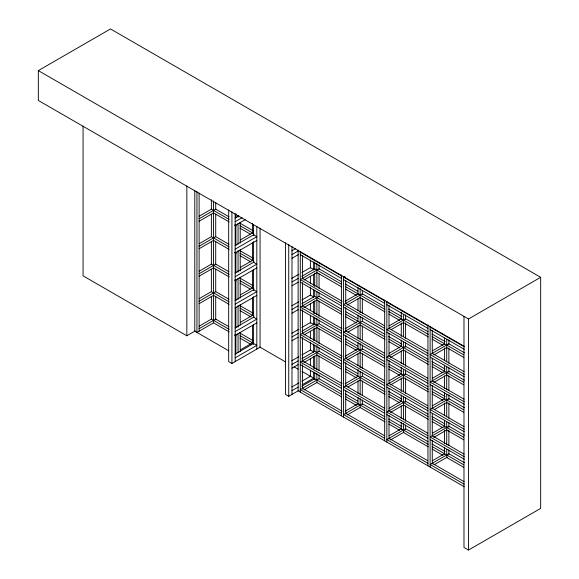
<?xml version="1.0" encoding="UTF-8"?>
<svg xmlns="http://www.w3.org/2000/svg" width="579" height="579" viewBox="0 0 579 579"><rect width="100%" height="100%" fill="white"/><g stroke="black" fill="none" stroke-linecap="round" stroke-linejoin="round"><path stroke-width="0.87" d="M463.982 346.191L38.33 100.449L38.33 70.616L110.495 28.95L540.67 277.312L540.67 508.384L468.505 550.05L463.982 547.437L463.982 316.358M199.227 216.206L211.378 209.185L229.125 219.419M199.111 218.768L215.714 209.171L228.951 216.821M199.111 221.25L213.542 212.92L229.125 221.916M235.016 218.037L238.881 215.808M235.168 221.699L242.131 217.682M199.227 243.687L211.378 236.666L229.125 246.9M199.111 246.256L215.714 236.659L228.951 244.302M235.168 225.477L245.221 219.673M199.111 248.738L213.542 240.408L229.125 249.397M240.336 239.938L252.487 232.924M235.016 245.51L253.899 234.611M235.168 249.173L256.823 236.673L253.573 234.799M199.227 271.175L211.378 264.154L229.125 274.366M199.111 273.737L215.714 264.125L228.951 271.768M235.168 252.951L256.823 240.451M199.111 276.205L213.542 267.874L229.125 276.863M240.336 267.418L252.487 260.405M235.016 272.991L253.899 262.092M235.168 276.653L256.823 264.154L253.573 262.28M199.227 298.641L211.378 291.621L229.125 301.847M199.111 301.203L215.714 291.606L228.951 299.249M235.168 280.395L256.823 267.896M199.111 303.685L213.542 295.355L229.125 304.351M291.838 250.845L295.703 248.608M291.99 254.507L298.178 250.931M291.99 258.285L298.178 254.709M240.336 294.906L252.487 287.886M235.016 300.479L253.899 289.58M235.168 304.141L256.823 291.642L253.573 289.761M199.227 326.122L211.378 319.109L229.125 329.35M83.072 126.056L83.072 275.857L186.843 335.769L195.239 330.927M199.111 328.691L215.714 319.109L228.951 326.751M235.168 307.905L256.823 295.406M229.125 331.847L213.542 322.858L196.947 332.44L196.947 191.656M291.838 278.318L298.793 274.301M301.883 272.514L310.395 267.599L313.637 269.474M291.99 281.973L298.178 278.405M301.811 276.306L314.723 268.851L341.704 284.398M291.99 285.751L298.178 282.183M303.975 280.041L316.887 272.586L341.704 286.916M240.336 322.373L252.487 315.352M235.016 327.946L253.899 317.046M235.168 331.608L256.823 319.109L253.573 317.227M235.168 335.371L256.823 322.872M291.838 305.799L298.793 301.782M301.883 299.994L310.395 295.08L313.637 296.955M345.004 276.292L343.564 277.124L384.673 300.856M291.99 309.461L298.178 305.886M301.811 303.787L314.723 296.332L341.704 311.878M341.545 309.287L319.051 296.303L300.291 307.116L341.4 330.848M291.99 313.203L298.178 309.627M303.975 307.529L316.887 300.067L341.704 314.397M240.336 349.861L252.487 342.84M235.016 354.189L253.573 343.477M235.168 357.851L256.823 345.352L240.024 335.646M228.676 209.982L228.676 361.586L231.926 363.46L260.065 347.212L260.065 228.09M345.084 301.29L357.996 293.835M291.838 333.28L298.793 329.263M301.883 327.482L310.395 322.568L313.637 324.443M291.99 336.942L298.178 333.374M301.811 331.275L314.723 323.82L341.704 339.345M347.248 305.024L360.16 297.57L384.984 311.9M291.99 340.705L298.178 337.137M303.975 334.995L316.887 327.533L341.704 341.863M345.084 328.771L357.996 321.316L360.16 322.568M291.838 360.746L298.793 356.729M301.883 354.949L310.395 350.034L313.637 351.909M291.99 364.408L298.178 360.84M301.811 358.741L314.723 351.287L341.704 366.833M348.008 332.071L360.16 325.051L384.984 339.381M291.99 368.179L298.178 364.604M303.975 362.476L316.887 355.021L341.704 369.351M389.117 325.839L401.269 318.819M291.838 386.989L298.793 382.972M301.883 381.192L310.395 376.278L313.637 378.152L302.043 384.847M345.084 356.259L357.996 348.804M391.281 329.567L403.433 322.554L428.257 336.884M384.818 361.737L362.324 348.753L343.564 359.566L384.673 383.298M291.99 390.651L298.178 387.083M347.248 359.979L360.16 352.517L384.984 366.847M301.811 386.222L314.723 378.767L341.704 394.35M285.498 242.782L285.498 394.393L288.74 396.268L298.952 390.376M302.455 388.35L319.051 378.767L341.545 391.759M303.975 389.971L316.887 382.516L316.887 373.491M389.117 353.32L401.269 346.3L403.433 347.552M345.084 383.725L357.996 376.27M390.521 357.496L403.433 350.034L428.257 364.365M348.008 387.018L360.16 380.005L384.984 394.335M38.33 70.616L468.505 318.978L540.67 277.312M432.39 350.823L444.542 343.803M464.387 352.727L448.877 343.767L430.11 354.58L464.242 374.287M433.794 354.992L446.713 347.538L463.772 357.388M389.117 380.801L401.269 373.788M389.001 383.37L405.597 373.737L428.091 386.721M345.084 411.213L357.996 403.751M390.521 384.963L403.433 377.501L428.257 391.831M347.248 414.955L360.76 407.153M432.39 378.304L444.542 371.284L446.713 372.536M389.117 408.267L401.269 401.254M433.794 382.48L446.713 375.018L463.772 384.876M390.521 412.443L403.433 404.989L428.257 419.319M432.39 405.785L444.542 398.772M389.117 435.755L401.269 428.735M434.554 409.505L446.713 402.485L463.772 412.342M390.521 439.939L404.033 432.137M432.39 433.251L444.542 426.238M433.794 437.427L446.713 429.973L463.772 439.823M432.39 460.739L444.542 453.719M434.018 464.792L447.314 457.12M300.291 252.14L341.4 275.872M386.837 302.144L427.946 325.876M430.11 327.092L464.242 346.799M300.291 254.659L341.4 278.39M343.564 279.643L384.673 303.374M430.11 329.61L464.242 349.318M386.837 304.663L427.946 328.394M239.858 223.11L253.095 230.76M341.545 281.807L319.051 268.815L300.291 279.628L341.4 303.367M345.424 284.043L357.836 291.208M384.818 306.79L362.324 293.799L343.564 304.612L384.673 328.351M388.697 309.027L401.884 316.641M428.091 331.774L405.597 318.783L386.837 329.632L427.946 353.364M431.97 334.011L445.157 341.624M240.024 225.709L253.935 233.757M345.583 286.634L384.984 309.381M388.864 311.618L428.257 334.365M432.137 336.602L463.772 354.869M234.575 225.065L236.131 225.962M240.024 228.213L250.15 234.054M345.583 289.153L356.447 295.42M388.864 314.136L399.72 320.404M432.137 339.12L442.993 345.388M302.455 278.376L342.015 301.218M345.728 303.367L384.514 325.753M389.001 328.38L427.787 350.773M432.274 353.335L464.076 371.689M300.291 282.147L341.4 305.878M343.564 307.131L384.673 330.862M386.837 332.151L427.946 355.882M430.11 357.098L464.242 376.806M345.424 311.531L357.836 318.696M384.818 334.271L362.324 321.287L343.564 332.1L384.673 355.832M388.697 336.515L401.884 344.121M428.091 359.255L405.597 346.271L386.837 357.113L427.946 380.852M431.97 361.499L445.157 369.105M464.387 380.208L448.877 371.255L430.11 382.068L464.242 401.768M239.858 250.598L253.095 258.241M345.583 314.122L357.996 321.287M360.16 322.539L384.984 336.869M388.864 339.106L401.269 346.271M403.433 347.523L428.257 361.853M432.137 364.09L444.542 371.255M446.713 372.507L463.772 382.357M240.024 253.197L253.935 261.238M234.575 252.545L236.131 253.45M240.024 255.694L250.931 261.99M345.583 316.641L356.447 322.908M388.864 341.624L399.72 347.892M432.137 366.608L442.993 372.876M302.455 305.864L342.015 328.706M345.728 330.848L384.514 353.241M389.001 355.868L427.787 378.253M432.274 380.816L464.076 399.177M300.291 309.635L341.4 333.366M343.564 334.619L384.673 358.35M386.837 359.631L427.946 383.37M430.11 384.586L464.242 404.287M239.858 278.065L253.095 285.708M341.545 336.754L319.051 323.77L300.291 334.582L341.4 358.314M345.424 338.997L357.836 346.162M388.697 363.981L401.884 371.588M431.97 388.965L445.157 396.572M464.387 407.674L448.877 398.721L430.11 409.534L464.242 429.234M240.024 280.663L253.935 288.726M345.583 341.588L384.984 364.336M388.864 366.572L428.257 389.32M432.137 391.556L463.772 409.823M234.575 280.012L236.131 280.916M240.024 283.16L250.15 289.008M345.583 344.107L356.447 350.375M388.864 369.091L399.72 375.358M432.137 394.075L442.993 400.342M302.455 333.33L342.015 356.172M345.728 358.314L384.514 380.707M427.787 405.72L389.001 383.334L386.837 384.579L427.946 408.318M432.274 408.282L464.076 426.643M300.291 337.101L341.4 360.833M343.564 362.085L384.673 385.817M386.837 387.098L427.946 410.837M430.11 412.053L464.242 431.753M239.858 305.546L253.095 313.188M341.545 364.234L319.051 351.25L300.291 362.063L341.4 385.795M345.424 366.478L357.836 373.643M384.818 389.218L362.324 376.234L343.564 387.047L384.673 410.779M388.697 391.462L401.884 399.076M428.091 414.202L405.597 401.218L386.837 412.067L427.946 435.799M431.97 416.446L445.157 424.06M464.387 435.162L448.877 426.202L430.11 437.015L464.242 456.722M240.024 308.144L253.935 316.192M345.583 369.069L384.984 391.817M388.864 394.053L428.257 416.8M432.137 419.037L463.772 437.304M240.024 310.641L250.931 316.937M345.583 371.588L356.447 377.855M388.864 396.572L399.72 402.839M432.137 421.555L442.993 427.823M302.455 360.811L342.015 383.653M345.728 385.795L384.514 408.188M432.274 435.763L464.076 454.124M389.001 410.815L427.787 433.208M300.291 364.582L341.4 388.314M343.564 389.566L384.673 413.297M430.11 439.533L464.242 459.234M386.837 414.586L427.946 438.317M239.858 333.048L253.095 340.691M345.424 393.995L357.836 401.16M384.818 416.742L362.324 403.751L343.564 414.564L384.673 438.303M388.697 418.979L401.884 426.593M428.091 441.726L405.597 428.735L386.837 439.584L427.946 463.316M431.97 443.963L445.157 451.577M464.387 462.679L448.877 453.719L430.11 464.532L464.242 484.239M259.754 347.031L285.599 361.955M294.212 366.927L298.127 369.185M302.043 371.45L310.843 376.531M345.583 396.586L384.984 419.334M388.864 421.57L428.257 444.317M432.137 446.554L463.772 464.821M234.575 334.995L236.131 335.892M240.024 338.143L250.931 344.44M316.887 382.538L341.704 396.868M345.583 399.105L356.447 405.372M384.984 421.852L360.16 407.522L360.16 398.475M388.864 424.089L399.72 430.363M428.257 446.836L403.433 432.506L403.433 423.459M432.137 449.072L442.993 455.347M463.772 467.34L446.713 457.49L446.713 449.347M342.015 411.17L302.455 388.335L300.291 389.58L341.4 413.319M345.728 413.319L384.514 435.705M389.001 438.332L427.787 460.725M432.274 463.287L464.076 481.648M228.785 350.816L194.783 331.188L194.783 190.411M464.242 486.758L298.127 390.854L298.127 250.07M468.505 318.978L468.505 550.05M448.877 339.808L448.877 344.317M448.877 347.928L448.877 363.272M448.877 367.781L448.877 372.297M448.877 375.901L448.877 390.34M448.877 394.856L448.877 399.365M448.877 402.977L448.877 418.32M448.877 422.829L448.877 427.345M448.877 430.052L448.877 445.389M448.877 449.905L448.877 454.414M446.713 339.251L446.713 361.81M446.713 366.326L446.713 389.79M446.713 394.299L446.713 416.858M446.713 421.374L446.713 444.838M444.542 337.998L444.542 344.317M444.542 347.928L444.542 360.565M444.542 365.074L444.542 372.297M444.542 375.901L444.542 388.538M444.542 392.149L444.542 399.365M444.542 402.977L444.542 415.613M444.542 420.122L444.542 427.345M444.542 430.052L444.542 443.586M444.542 447.198L444.542 454.414M432.274 330.435L432.274 353.899M432.274 358.415L432.274 380.975M432.274 385.484L432.274 408.948M432.274 413.464L432.274 436.023M432.274 440.532L432.274 463.996M430.11 326.274L430.11 467.05M427.946 325.022L427.946 465.834M405.597 314.824L405.597 319.333M405.597 322.944L405.597 338.288M405.597 342.797L405.597 347.313M405.597 350.917L405.597 366.261M405.597 369.872L405.597 374.381M405.597 377.993L405.597 393.336M405.597 397.845L405.597 402.362M405.597 405.966L405.597 421.309M405.597 424.921L405.597 429.43M403.433 314.267L403.433 336.826M403.433 341.342L403.433 364.806M403.433 369.315L403.433 391.874M403.433 396.391L403.433 419.855M401.269 312.117L401.269 319.333M401.269 322.944L401.269 336.479M401.269 340.09L401.269 346.408M401.269 350.917L401.269 363.554M401.269 367.166L401.269 374.381M401.269 377.993L401.269 391.527M401.269 395.139L401.269 401.457M401.269 405.966L401.269 418.603M401.269 422.214L401.269 429.43M389.001 305.451L389.001 328.915M389.001 333.432L389.001 355.991M389.001 360.5L389.001 383.964M389.001 388.48L389.001 411.039M389.001 415.548L389.001 439.012M386.837 301.29L386.837 442.103M384.673 300.038L384.673 440.822M362.324 290.738L362.324 294.349M362.324 298.865L362.324 313.304M362.324 317.813L362.324 321.425M362.324 325.934L362.324 340.372M362.324 344.889L362.324 349.398M362.324 353.914L362.324 368.353M362.324 372.862L362.324 376.473M362.324 380.982L362.324 395.421M362.324 399.937L362.324 404.446M360.16 288.378L360.16 312.747M360.16 316.358L360.16 339.822M360.16 343.427L360.16 367.795M360.16 371.407L360.16 394.871M357.996 287.133L357.996 294.349M357.996 298.865L357.996 310.597M357.996 315.106L357.996 321.425M357.996 325.934L357.996 338.57M357.996 342.182L357.996 349.398M357.996 353.914L357.996 365.646M357.996 369.25L357.996 376.473M357.996 380.982L357.996 393.619M357.996 397.23L357.996 404.446M345.728 280.468L345.728 303.932M345.728 307.543L345.728 331.912M345.728 335.516L345.728 358.98M345.728 362.592L345.728 386.055M345.728 390.564L345.728 414.028M343.564 276.306L343.564 417.083M341.4 275.054L341.4 415.838M319.051 264.856L319.051 269.365M319.051 273.881L319.051 288.32M319.051 292.829L319.051 296.441M319.051 300.95L319.051 316.293M319.051 319.905L319.051 323.509M319.051 328.93L319.051 343.369M319.051 347.878L319.051 351.489M319.051 355.998L319.051 370.437M319.051 374.953L319.051 378.557M316.887 263.394L316.887 286.858M316.887 291.375L316.887 314.838M316.887 318.443L316.887 341.907M316.887 345.518L316.887 369.887M314.723 262.149L314.723 269.365M314.723 272.977L314.723 286.511M314.723 290.122L314.723 296.441M314.723 300.95L314.723 313.586M314.723 317.198L314.723 324.414M314.723 328.025L314.723 340.655M314.723 345.171L314.723 351.489M314.723 355.998L314.723 368.635M314.723 372.246L314.723 379.462M313.637 261.867L313.637 269.988M313.637 274.504L313.637 285.331M313.637 289.847L313.637 297.063M313.637 301.579L313.637 313.311M313.637 316.916L313.637 325.036M313.637 328.648L313.637 340.38M313.637 343.991L313.637 352.112M313.637 356.628L313.637 368.353M313.637 371.964L313.637 379.65M310.395 259.993L310.395 268.113M310.395 276.241L310.395 283.457M310.395 287.068L310.395 295.189M310.395 303.309L310.395 310.532M310.395 315.041L310.395 323.162M310.395 331.289L310.395 338.505M310.395 342.117L310.395 350.237M310.395 358.358L310.395 365.581M310.395 370.09L310.395 376.408M302.455 255.484L302.455 278.948M302.455 282.559L302.455 306.928M302.455 309.635L302.455 333.996M302.455 337.608L302.455 361.969M302.455 364.683L302.455 389.045M300.291 251.322L300.291 392.099M291.99 246.393L291.99 394.393M288.74 244.656L288.74 396.268M256.823 226.36L256.823 349.086M253.573 224.486L253.573 235.313M253.573 241.631L253.573 262.381M253.573 269.604L253.573 290.361M253.573 296.68L253.573 317.43M253.573 324.653L253.573 344.505M252.487 223.508L252.487 233.438M252.487 242.463L252.487 260.507M252.487 270.436L252.487 288.487M252.487 297.512L252.487 315.555M252.487 325.485L252.487 342.63M240.22 222.264L240.22 243.021M240.22 249.339L240.22 270.994M240.22 277.312L240.22 298.069M240.22 304.388L240.22 325.137M240.22 332.36L240.22 351.308M238.056 215.395L238.056 217.197M238.056 223.516L238.056 244.273M238.056 250.584L238.056 272.246M238.056 278.564L238.056 299.321M238.056 305.632L238.056 327.294M238.056 333.613L238.056 352.56M235.892 214.143L235.892 217.755M235.892 224.97L235.892 245.728M235.892 252.046L235.892 272.803M235.892 280.019L235.892 300.776M235.892 307.094L235.892 327.852M235.892 334.163L235.892 354.015M235.168 213.586L235.168 361.586M231.926 211.856L231.926 363.46M215.714 202.484L215.714 209.699M215.714 214.216L215.714 236.775M215.714 241.291L215.714 264.748M215.714 269.264L215.714 291.823M215.714 296.339L215.714 319.796M213.542 201.029L213.542 322.858M211.378 199.777L211.378 209.699M211.378 214.216L211.378 236.775M211.378 241.291L211.378 264.748M211.378 269.264L211.378 291.823M211.378 296.339L211.378 318.899M199.111 193.118L199.111 331.188M186.843 185.968L186.843 335.769"/></g></svg>
